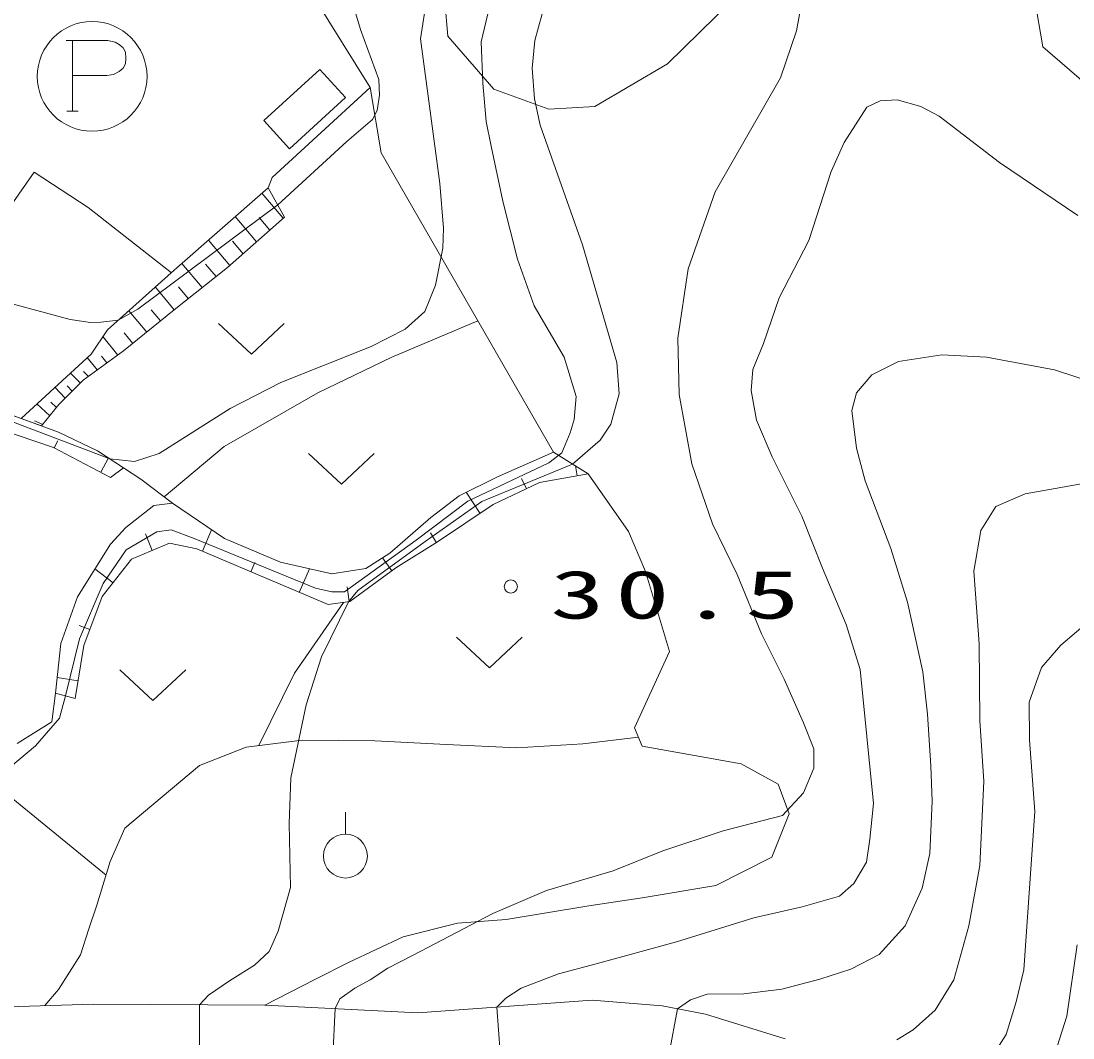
# Model space of a CAD drawing. Units: millimetres on the paper. Extents: x 20 to 1662, y 20 to 574.
# Drawn here: x 95.23 to 107.21, y 167.67 to 179.26 of the extents above; entities that cross this region are included whole.
import ezdxf

# ---------------------------------------------------------------- set-up
doc = ezdxf.new("R2010")
doc.units = ezdxf.units.MM
doc.layers.add('D-SUV', color=8, linetype='Continuous', lineweight=13)
doc.styles.add('ＭＳ ゴシック', font='')
doc.styles.get('ＭＳ ゴシック').set_extended_font_data('MS Gothic')

msp = doc.modelspace()

# ---------------------------------------------------------------- linework, layer by layer
at = {"layer": 'D-SUV'}
for p, q in [((104.329, 180.613), (104.063, 179.145)), ((98.233, 180.061), (99.203, 178.499)), ((106.869, 178.961), (106.679, 180.081)), ((99.881, 179.695), (99.777, 179.053)), ((99.093, 179.161), (98.945, 179.669)), ((100.089, 179.083), (100.055, 179.479)), ((103.329, 179.489), (102.591, 178.767)), ((100.469, 179.019), (100.563, 179.417)), ((101.163, 179.339), (101.081, 179.035)), ((99.305, 178.589), (99.093, 179.161)), ((100.615, 178.481), (100.089, 179.083)), ((104.063, 179.145), (103.881, 178.607)), ((95.742, 179.035), (96.216, 179.035)), ((95.813, 178.23), (95.813, 179.035)), ((96.216, 179.035), (96.3, 179.014)), ((96.3, 179.014), (96.343, 178.987)), ((96.343, 178.987), (96.391, 178.949)), ((99.777, 179.053), (99.997, 177.405)), ((100.487, 178.547), (100.469, 179.019)), ((101.081, 179.035), (101.049, 178.717)), ((107.837, 178.125), (106.869, 178.961)), ((96.391, 178.949), (96.417, 178.901)), ((96.417, 178.901), (96.422, 178.833)), ((96.389, 178.72), (96.345, 178.682)), ((96.417, 178.768), (96.389, 178.72)), ((96.422, 178.833), (96.417, 178.768)), ((102.591, 178.767), (101.763, 178.281)), ((96.206, 178.634), (95.813, 178.634)), ((96.28, 178.648), (96.206, 178.634)), ((96.345, 178.682), (96.28, 178.648)), ((97.993, 178.123), (98.631, 178.705)), ((98.631, 178.705), (98.925, 178.383)), ((101.049, 178.717), (101.077, 178.369)), ((103.881, 178.607), (103.137, 177.309)), ((99.203, 178.499), (98.087, 177.475)), ((99.329, 177.755), (99.203, 178.499)), ((99.313, 178.413), (99.305, 178.589)), ((100.525, 178.111), (100.487, 178.547)), ((101.239, 178.251), (100.615, 178.481)), ((98.925, 178.383), (98.287, 177.801)), ((99.283, 178.237), (99.313, 178.413)), ((101.077, 178.369), (101.141, 178.071)), ((101.763, 178.281), (101.239, 178.251)), ((104.863, 178.273), (104.607, 177.871)), ((105.017, 178.347), (104.863, 178.273)), ((105.209, 178.357), (105.017, 178.347)), ((105.479, 178.281), (105.209, 178.357)), ((105.689, 178.171), (105.479, 178.281)), ((95.749, 178.23), (95.877, 178.23)), ((98.287, 177.801), (97.993, 178.123)), ((98.937, 177.883), (99.231, 178.135)), ((99.231, 178.135), (99.283, 178.237)), ((106.375, 177.643), (105.689, 178.171)), ((100.583, 177.829), (100.525, 178.111)), ((101.141, 178.071), (101.625, 176.707)), ((98.151, 177.163), (98.937, 177.883)), ((100.715, 177.203), (100.583, 177.829)), ((104.607, 177.871), (104.459, 177.543)), ((101.293, 174.345), (99.329, 177.755)), ((107.267, 177.041), (106.375, 177.643)), ((94.855, 176.789), (95.375, 177.533)), ((95.375, 177.533), (95.993, 177.133)), ((104.459, 177.543), (104.205, 176.757)), ((98.087, 177.475), (98.043, 177.357)), ((99.997, 177.405), (100.041, 176.897)), ((98.043, 177.357), (96.973, 176.417)), ((98.213, 177.009), (97.969, 177.293)), ((98.227, 177.023), (98.043, 177.357)), ((103.137, 177.309), (102.827, 176.433)), ((96.557, 175.975), (98.151, 177.163)), ((100.885, 176.541), (100.715, 177.203)), ((95.993, 177.133), (96.941, 176.389)), ((98.227, 177.023), (97.579, 176.447)), ((97.909, 176.741), (97.667, 177.027)), ((98.061, 176.875), (97.939, 177.017)), ((100.041, 176.897), (100.031, 176.669)), ((97.607, 176.471), (97.363, 176.761)), ((97.757, 176.605), (97.637, 176.749)), ((101.625, 176.707), (102.017, 175.367)), ((104.205, 176.757), (103.867, 176.101)), ((100.031, 176.669), (99.951, 176.245)), ((97.579, 176.447), (96.971, 175.965)), ((97.289, 176.219), (97.059, 176.495)), ((97.449, 176.345), (97.329, 176.485)), ((101.075, 176.013), (100.885, 176.541)), ((96.973, 176.417), (96.213, 175.739)), ((102.827, 176.433), (102.709, 175.643)), ((96.973, 175.967), (96.757, 176.225)), ((97.131, 176.093), (97.019, 176.227)), ((99.951, 176.245), (99.827, 175.945)), ((103.867, 176.101), (103.687, 175.583)), ((95.027, 176.059), (95.785, 175.857)), ((96.335, 175.849), (96.557, 175.975)), ((96.971, 175.965), (96.395, 175.497)), ((96.815, 175.839), (96.711, 175.965)), ((101.415, 175.425), (101.075, 176.013)), ((95.785, 175.857), (96.017, 175.821)), ((96.135, 175.827), (96.335, 175.849)), ((96.659, 175.711), (96.455, 175.955)), ((99.827, 175.945), (99.603, 175.745)), ((96.017, 175.821), (96.135, 175.827)), ((96.213, 175.739), (96.025, 175.461)), ((97.851, 175.46), (97.476, 175.81)), ((98.226, 175.81), (97.851, 175.46)), ((99.603, 175.745), (99.215, 175.549)), ((99.453, 175.427), (100.431, 175.841)), ((96.329, 175.451), (96.159, 175.661)), ((96.501, 175.583), (96.403, 175.703)), ((102.709, 175.643), (102.725, 175.003)), ((96.395, 175.497), (95.933, 175.165)), ((99.215, 175.549), (98.187, 175.139)), ((103.687, 175.583), (103.567, 175.285)), ((96.025, 175.461), (95.227, 174.729)), ((96.095, 175.281), (95.979, 175.421)), ((96.205, 175.361), (96.145, 175.439)), ((98.609, 175.021), (99.453, 175.427)), ((101.551, 174.977), (101.415, 175.425)), ((102.017, 175.367), (102.043, 175.009)), ((104.921, 175.225), (105.225, 175.377)), ((105.225, 175.377), (105.719, 175.453)), ((105.719, 175.453), (106.227, 175.427)), ((106.227, 175.427), (107.001, 175.283)), ((95.901, 175.133), (95.789, 175.245)), ((95.993, 175.209), (95.939, 175.265)), ((103.567, 175.285), (103.547, 175.047)), ((107.001, 175.283), (107.725, 175.047)), ((95.933, 175.165), (95.659, 174.887)), ((98.187, 175.139), (97.609, 174.843)), ((104.745, 175.021), (104.921, 175.225)), ((95.731, 174.961), (95.613, 175.083)), ((95.809, 175.041), (95.751, 175.099)), ((97.541, 174.409), (98.609, 175.021)), ((102.043, 175.009), (101.949, 174.665)), ((102.725, 175.003), (102.869, 174.213)), ((103.547, 175.047), (103.607, 174.709)), ((104.693, 174.819), (104.745, 175.021)), ((95.227, 174.729), (94.759, 174.893)), ((94.759, 174.893), (95.227, 174.729)), ((95.555, 174.759), (95.407, 174.895)), ((95.659, 174.887), (95.461, 174.643)), ((95.631, 174.853), (95.565, 174.915)), ((101.529, 174.715), (101.551, 174.977)), ((97.609, 174.843), (96.799, 174.329)), ((104.745, 174.389), (104.693, 174.819)), ((96.239, 174.267), (95.081, 174.709)), ((95.655, 174.573), (95.227, 174.729)), ((95.227, 174.729), (95.655, 174.573)), ((95.227, 174.729), (95.461, 174.643)), ((95.475, 174.659), (95.381, 174.703)), ((101.485, 174.563), (101.529, 174.715)), ((101.949, 174.665), (101.825, 174.481)), ((103.607, 174.709), (103.787, 174.291)), ((95.597, 174.399), (94.977, 174.605)), ((96.097, 174.361), (95.655, 174.573)), ((95.655, 174.573), (96.097, 174.361)), ((101.387, 174.335), (101.485, 174.563)), ((95.605, 174.395), (95.647, 174.475)), ((96.859, 173.835), (97.541, 174.409)), ((101.825, 174.481), (101.511, 174.209)), ((96.247, 174.057), (95.597, 174.399)), ((96.591, 174.037), (96.097, 174.361)), ((96.097, 174.361), (96.395, 174.165)), ((96.799, 174.329), (96.519, 174.239)), ((98.877, 173.98), (98.502, 174.33)), ((99.252, 174.33), (98.877, 173.98)), ((101.293, 174.345), (100.657, 174.063)), ((100.657, 174.063), (101.293, 174.345)), ((101.241, 174.223), (101.353, 174.309)), ((101.293, 174.345), (101.687, 174.097)), ((101.353, 174.309), (101.387, 174.335)), ((103.787, 174.291), (104.125, 173.615)), ((104.845, 174.017), (104.745, 174.389)), ((96.137, 174.115), (96.223, 174.279)), ((96.519, 174.239), (96.239, 174.267)), ((96.395, 174.165), (96.247, 174.057)), ((100.317, 173.787), (101.241, 174.223)), ((101.511, 174.209), (100.479, 173.783)), ((101.565, 174.075), (101.543, 174.189)), ((102.869, 174.213), (103.107, 173.527)), ((100.657, 174.063), (100.219, 173.847)), ((100.219, 173.847), (100.657, 174.063)), ((101.687, 174.097), (101.135, 173.997)), ((101.687, 174.097), (102.147, 173.439)), ((107.665, 174.045), (107.115, 173.951)), ((96.951, 173.765), (96.591, 174.037)), ((101.135, 173.997), (100.605, 173.747)), ((100.987, 173.927), (100.931, 174.043)), ((105.137, 173.245), (104.845, 174.017)), ((107.115, 173.951), (106.669, 173.869)), ((100.219, 173.847), (99.895, 173.599)), ((99.895, 173.599), (100.219, 173.847)), ((100.457, 173.647), (100.297, 173.887)), ((106.669, 173.869), (106.335, 173.727)), ((96.419, 173.487), (96.739, 173.735)), ((96.739, 173.735), (96.951, 173.765)), ((97.545, 173.359), (96.951, 173.765)), ((96.951, 173.765), (97.545, 173.359)), ((99.729, 173.341), (100.317, 173.787)), ((100.479, 173.783), (99.833, 173.325)), ((100.605, 173.747), (99.973, 173.321)), ((106.335, 173.727), (106.163, 173.453)), ((99.895, 173.599), (99.427, 173.195)), ((99.427, 173.195), (99.895, 173.599)), ((104.125, 173.615), (104.359, 173.021)), ((96.245, 173.297), (96.419, 173.487)), ((96.773, 173.437), (96.937, 173.459)), ((96.937, 173.459), (97.199, 173.361)), ((97.293, 173.215), (97.397, 173.461)), ((103.107, 173.527), (103.385, 172.951)), ((106.163, 173.453), (106.083, 172.989)), ((96.425, 173.231), (96.773, 173.437)), ((96.721, 173.225), (96.643, 173.413)), ((97.199, 173.361), (98.581, 172.795)), ((98.183, 173.093), (97.545, 173.359)), ((97.545, 173.359), (98.183, 173.093)), ((98.911, 172.753), (99.729, 173.341)), ((99.833, 173.325), (99.063, 172.767)), ((99.959, 173.313), (99.891, 173.425)), ((102.147, 173.439), (102.343, 172.983)), ((95.871, 172.697), (96.245, 173.297)), ((96.163, 172.849), (96.425, 173.231)), ((96.917, 173.307), (96.487, 173.127)), ((97.231, 173.243), (96.917, 173.307)), ((98.725, 172.607), (97.231, 173.243)), ((99.973, 173.321), (99.497, 173.025)), ((105.327, 172.637), (105.137, 173.245)), ((96.487, 173.127), (96.151, 172.699)), ((97.845, 172.981), (97.891, 173.089)), ((98.769, 172.959), (98.183, 173.093)), ((98.183, 173.093), (98.769, 172.959)), ((99.427, 173.195), (99.157, 173.019)), ((99.157, 173.019), (99.427, 173.195)), ((99.453, 172.993), (99.345, 173.141)), ((96.275, 172.855), (96.069, 173.015)), ((98.397, 172.747), (98.513, 173.017)), ((99.157, 173.019), (98.769, 172.959)), ((98.769, 172.959), (99.157, 173.019)), ((99.497, 173.025), (98.973, 172.643)), ((102.343, 172.983), (102.615, 172.073)), ((104.359, 173.021), (104.627, 172.381)), ((106.083, 172.989), (106.143, 172.159)), ((95.891, 172.219), (96.163, 172.849)), ((103.385, 172.951), (103.663, 172.275)), ((98.581, 172.795), (98.769, 172.753)), ((98.769, 172.753), (98.911, 172.753)), ((98.967, 172.643), (98.941, 172.811)), ((99.063, 172.767), (98.957, 172.641)), ((95.679, 172.165), (95.871, 172.697)), ((96.151, 172.699), (95.941, 172.141)), ((98.341, 171.825), (98.901, 172.633)), ((98.957, 172.641), (98.651, 172.013)), ((98.973, 172.643), (98.725, 172.607)), ((105.503, 171.841), (105.327, 172.637)), ((96.009, 172.323), (95.889, 172.369)), ((104.627, 172.381), (104.787, 171.867)), ((107.433, 172.451), (107.073, 172.147)), ((103.663, 172.275), (103.923, 171.759)), ((95.621, 171.599), (95.679, 172.165)), ((95.733, 171.569), (95.891, 172.219)), ((95.941, 172.141), (95.843, 171.539)), ((100.563, 171.888), (100.188, 172.238)), ((100.938, 172.238), (100.563, 171.888)), ((106.143, 172.159), (106.151, 171.283)), ((107.073, 172.147), (106.855, 171.893)), ((98.651, 172.013), (98.477, 171.465)), ((102.615, 172.073), (102.215, 171.205)), ((106.855, 171.893), (106.715, 171.497)), ((95.877, 171.741), (95.639, 171.779)), ((96.729, 171.514), (96.354, 171.864)), ((97.104, 171.864), (96.729, 171.514)), ((97.935, 171.001), (98.341, 171.825)), ((104.939, 170.343), (104.787, 171.867)), ((105.555, 171.359), (105.503, 171.841)), ((103.923, 171.759), (104.141, 171.261)), ((95.579, 171.271), (95.621, 171.599)), ((95.843, 171.539), (95.621, 171.599)), ((95.663, 171.315), (95.733, 171.569)), ((98.477, 171.465), (98.301, 170.633)), ((106.715, 171.497), (106.717, 171.069)), ((95.391, 170.999), (95.663, 171.315)), ((105.593, 170.771), (105.555, 171.359)), ((95.181, 171.027), (95.579, 171.271)), ((102.215, 171.205), (102.303, 170.995)), ((104.141, 171.261), (104.261, 170.963)), ((106.151, 171.283), (106.197, 170.597)), ((98.431, 171.065), (97.793, 170.983)), ((99.257, 171.057), (98.431, 171.065)), ((100.073, 171.013), (99.257, 171.057)), ((102.261, 171.099), (101.627, 171.021)), ((106.717, 171.069), (106.779, 170.251)), ((95.107, 170.761), (95.391, 170.999)), ((97.793, 170.983), (97.259, 170.773)), ((100.877, 170.975), (100.073, 171.013)), ((101.627, 171.021), (100.877, 170.975)), ((102.303, 170.995), (103.433, 170.795)), ((104.261, 170.963), (104.261, 170.745)), ((97.259, 170.773), (96.411, 170.059)), ((103.433, 170.795), (103.853, 170.561)), ((104.261, 170.745), (104.141, 170.465)), ((105.609, 170.369), (105.593, 170.771)), ((94.805, 170.661), (96.195, 169.527)), ((98.301, 170.633), (98.283, 170.113)), ((106.197, 170.597), (106.153, 169.637)), ((103.853, 170.561), (103.979, 170.225)), ((104.141, 170.465), (103.903, 170.207)), ((104.899, 169.937), (104.939, 170.343)), ((105.581, 169.771), (105.609, 170.369)), ((98.923, 170.243), (98.923, 169.993)), ((103.979, 170.225), (103.781, 169.729)), ((106.779, 170.251), (106.653, 168.447)), ((98.297, 169.385), (98.283, 170.113)), ((103.903, 170.207), (103.227, 170.029)), ((96.411, 170.059), (96.241, 169.681)), ((103.227, 170.029), (102.539, 169.803)), ((104.859, 169.673), (104.899, 169.937)), ((102.539, 169.803), (101.973, 169.575)), ((103.781, 169.729), (103.145, 169.407)), ((105.495, 169.377), (105.581, 169.771)), ((96.241, 169.681), (96.089, 169.183)), ((104.717, 169.429), (104.859, 169.673)), ((106.153, 169.637), (106.025, 168.949)), ((101.973, 169.575), (101.215, 169.351)), ((98.157, 168.887), (98.297, 169.385)), ((103.145, 169.407), (102.303, 169.267)), ((104.553, 169.287), (104.717, 169.429)), ((105.301, 168.947), (105.495, 169.377)), ((101.215, 169.351), (100.603, 169.087)), ((102.303, 169.267), (101.697, 169.175)), ((104.127, 169.165), (104.553, 169.287)), ((96.089, 169.183), (95.999, 168.913)), ((101.697, 169.175), (100.753, 169.019)), ((103.575, 169.039), (104.127, 169.165)), ((100.603, 169.087), (99.695, 168.613)), ((100.753, 169.019), (100.201, 168.979)), ((102.697, 168.765), (103.575, 169.039)), ((95.999, 168.913), (95.903, 168.619)), ((100.201, 168.979), (99.581, 168.823)), ((105.005, 168.621), (105.301, 168.947)), ((106.025, 168.949), (105.855, 168.333)), ((98.053, 168.657), (98.157, 168.887)), ((99.581, 168.823), (98.965, 168.533)), ((97.887, 168.499), (98.053, 168.657)), ((101.779, 168.515), (102.697, 168.765)), ((107.261, 168.731), (107.143, 167.921)), ((95.903, 168.619), (95.653, 168.223)), ((98.965, 168.533), (98.575, 168.337)), ((99.695, 168.613), (99.407, 168.467)), ((104.681, 168.455), (105.005, 168.621)), ((97.603, 168.321), (97.887, 168.499)), ((99.407, 168.467), (99.205, 168.335)), ((101.349, 168.403), (101.779, 168.515)), ((104.327, 168.341), (104.681, 168.455)), ((106.653, 168.447), (106.565, 168.081)), ((97.361, 168.159), (97.603, 168.321)), ((98.575, 168.337), (98.003, 168.045)), ((99.205, 168.335), (99.031, 168.237)), ((100.925, 168.237), (101.349, 168.403)), ((103.895, 168.227), (104.327, 168.341)), ((105.855, 168.333), (105.643, 167.987)), ((95.653, 168.223), (95.499, 168.039)), ((99.031, 168.237), (98.861, 168.115)), ((100.749, 168.123), (100.925, 168.237)), ((103.043, 168.169), (103.461, 168.173)), ((103.461, 168.173), (103.895, 168.227)), ((96.051, 168.057), (95.079, 168.025)), ((98.003, 168.045), (96.051, 168.057)), ((97.261, 168.049), (97.361, 168.159)), ((98.861, 168.115), (98.805, 168.007)), ((101.735, 168.101), (99.747, 167.959)), ((100.647, 168.023), (100.749, 168.123)), ((102.531, 168.037), (101.735, 168.101)), ((102.707, 168.003), (102.855, 168.107)), ((102.855, 168.107), (103.043, 168.169)), ((106.565, 168.081), (106.451, 167.711)), ((97.259, 167.507), (97.261, 168.049)), ((99.747, 167.959), (98.003, 168.045)), ((98.779, 167.461), (98.805, 168.007)), ((100.685, 167.505), (100.647, 168.023)), ((103.025, 167.943), (102.531, 168.037)), ((102.611, 167.493), (102.707, 168.003)), ((103.933, 167.661), (103.025, 167.943)), ((105.643, 167.987), (105.391, 167.765)), ((107.143, 167.921), (106.925, 167.241)), ((105.391, 167.765), (105.205, 167.649)), ((106.451, 167.711), (106.231, 167.365))]:
    msp.add_line(p, q, dxfattribs=at)
for centre, radius in [((96.037, 178.625), 0.625), ((100.807, 172.813), 0.075), ((98.923, 169.743), 0.25)]:
    msp.add_circle(centre, radius, dxfattribs=at)

# ---------------------------------------------------------------- texts
at = {"layer": 'D-SUV', "insert": (101.257, 172.439), "char_height": 0.5499, "attachment_point": 7, "style": 'ＭＳ ゴシック'}
msp.add_mtext('\\T1.2;\\W1.65;30.5', dxfattribs=at)

doc.saveas('drawing.dxf')
